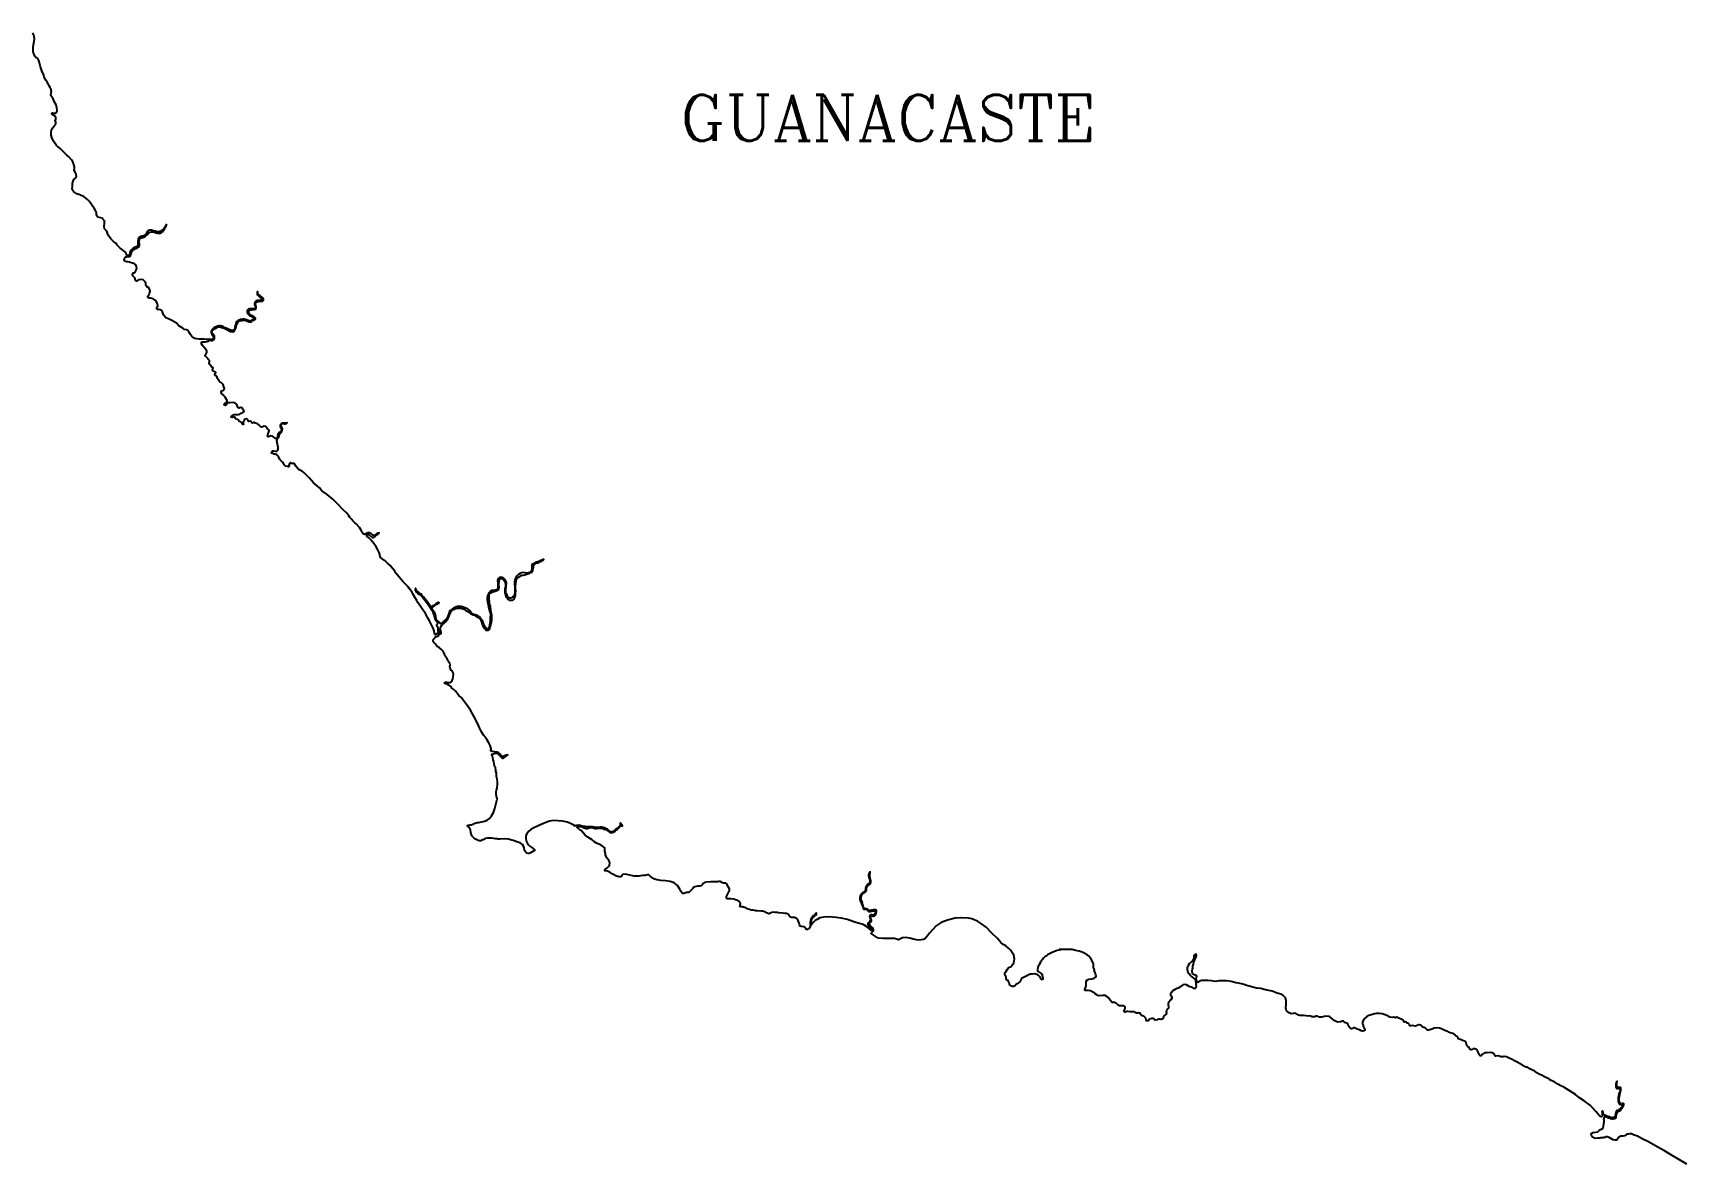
# Model space of a CAD drawing. Extents: x 283583 to 658922, y 889284 to 1241133.
# Drawn here: x 302622 to 356465, y 1084867 to 1121814 of the extents above; entities that cross this region are included whole.
import ezdxf
from ezdxf.enums import TextEntityAlignment as Align

# ---------------------------------------------------------------- set-up
doc = ezdxf.new("R2010")
doc.units = 0
doc.header["$MEASUREMENT"] = 0
doc.layers.add('GUANACASTE', color=7, linetype='Continuous')
doc.layers.add('NPROVINCIA', color=40, linetype='Continuous')
doc.styles.add('COMPLEX', font='COMPLEX', dxfattribs={"height": 0.2})

msp = doc.modelspace()

# ---------------------------------------------------------------- linework, layer by layer
at = {"layer": 'GUANACASTE', "color": 241, "ltscale": 0.8}
msp.add_lwpolyline([(356626, 1084867), (356089, 1085179), (355894, 1085297), (355652, 1085426), (355374, 1085590), (355162, 1085691), (355016, 1085774), (354903, 1085815), (354817, 1085850), (354762, 1085857), (354722, 1085840), (354669, 1085840), (354656, 1085829), (354627, 1085798), (354591, 1085785), (354529, 1085773), (354444, 1085780), (354401, 1085745), (354345, 1085674), (354313, 1085652), (354279, 1085643), (354218, 1085653), (354091, 1085737), (354057, 1085746), (354019, 1085752), (353983, 1085758), (353958, 1085737), (353909, 1085735), (353881, 1085728), (353820, 1085720), (353786, 1085716), (353708, 1085707), (353640, 1085701), (353610, 1085716), (353581, 1085727), (353547, 1085746), (353509, 1085786), (353500, 1085832), (353511, 1085866), (353568, 1085894), (353716, 1085915), (353760, 1085965), (353800, 1085998), (353836, 1086011), (353887, 1086043), (353902, 1086102), (353913, 1086181), (353927, 1086259), (353925, 1086278), (353925, 1086295), (353917, 1086316), (353919, 1086356), (353925, 1086392), (353944, 1086415), (353968, 1086422), (353995, 1086413), (354027, 1086398), (354035, 1086383), (354067, 1086373), (354099, 1086371), (354122, 1086360), (354158, 1086350), (354190, 1086345), (354222, 1086343), (354266, 1086356), (354289, 1086364), (354311, 1086394), (354317, 1086436), (354330, 1086476), (354339, 1086507), (354352, 1086549), (354375, 1086581), (354407, 1086596), (354443, 1086611), (354464, 1086628), (354490, 1086666), (354521, 1086708), (354547, 1086750), (354568, 1086803), (354566, 1086833), (354551, 1086846), (354528, 1086846), (354498, 1086835), (354458, 1086837), (354431, 1086871), (354416, 1086930), (354414, 1086994), (354422, 1087060), (354433, 1087134), (354450, 1087193), (354469, 1087265), (354473, 1087322), (354467, 1087354), (354450, 1087364), (354420, 1087366), (354387, 1087364), (354357, 1087371), (354344, 1087386), (354338, 1087422), (354335, 1087490), (354343, 1087572), (354317, 1087540), (354302, 1087475), (354309, 1087444), (354304, 1087381), (354312, 1087356), (354331, 1087345), (354350, 1087337), (354380, 1087333), (354422, 1087333), (354444, 1087324), (354444, 1087311), (354441, 1087263), (354422, 1087220), (354405, 1087161), (354391, 1087098), (354378, 1087036), (354378, 1086969), (354384, 1086926), (354392, 1086882), (354407, 1086844), (354426, 1086820), (354447, 1086808), (354498, 1086808), (354534, 1086805), (354525, 1086777), (354516, 1086749), (354501, 1086728), (354472, 1086699), (354427, 1086658), (354398, 1086629), (354376, 1086616), (354347, 1086616), (354326, 1086608), (354315, 1086586), (354300, 1086553), (354294, 1086491), (354281, 1086443), (354281, 1086400), (354272, 1086392), (354249, 1086388), (354209, 1086388), (354177, 1086377), (354152, 1086377), (354133, 1086386), (354126, 1086400), (354116, 1086402), (354103, 1086407), (354044, 1086415), (353991, 1086445), (353947, 1086462), (353904, 1086496), (353887, 1086542), (353889, 1086576), (353875, 1086595), (353858, 1086589), (353851, 1086574), (353856, 1086555), (353860, 1086502), (353858, 1086453), (353854, 1086429), (353837, 1086414), (353822, 1086410), (353789, 1086421), (353766, 1086445), (353653, 1086579), (353477, 1086784), (353273, 1086936), (353122, 1087035), (352983, 1087138), (352780, 1087273), (352604, 1087374), (352507, 1087425), (352409, 1087480), (352316, 1087538), (352194, 1087601), (352143, 1087626), (352117, 1087648), (351976, 1087720), (351897, 1087760), (351800, 1087801), (351727, 1087848), (351656, 1087896), (351584, 1087934), (351499, 1087976), (351419, 1088027), (351366, 1088036), (351284, 1088080), (351258, 1088100), (351080, 1088191), (350994, 1088239), (350920, 1088286), (350822, 1088328), (350738, 1088367), (350661, 1088375), (350628, 1088369), (350565, 1088366), (350457, 1088400), (350384, 1088396), (350357, 1088413), (350310, 1088481), (350236, 1088514), (350101, 1088501), (350021, 1088501), (349952, 1088454), (349906, 1088407), (349880, 1088407), (349862, 1088421), (349844, 1088441), (349806, 1088521), (349792, 1088560), (349752, 1088609), (349696, 1088632), (349650, 1088634), (349614, 1088609), (349586, 1088596), (349565, 1088596), (349544, 1088613), (349529, 1088647), (349512, 1088677), (349472, 1088700), (349434, 1088740), (349417, 1088829), (349385, 1088869), (349335, 1088891), (349271, 1088912), (349235, 1088937), (349193, 1088944), (349161, 1088954), (349157, 1088975), (349146, 1089009), (349129, 1089033), (349093, 1089045), (349068, 1089064), (349057, 1089090), (349027, 1089106), (348983, 1089134), (348890, 1089156), (348846, 1089175), (348822, 1089200), (348776, 1089209), (348698, 1089245), (348617, 1089285), (348545, 1089302), (348450, 1089315), (348372, 1089304), (348325, 1089285), (348264, 1089262), (348204, 1089239), (348162, 1089245), (348122, 1089275), (348092, 1089306), (348012, 1089336), (347969, 1089362), (347936, 1089400), (347897, 1089415), (347874, 1089410), (347817, 1089391), (347758, 1089369), (347658, 1089392), (347607, 1089385), (347574, 1089383), (347567, 1089389), (347563, 1089421), (347550, 1089451), (347527, 1089466), (347496, 1089464), (347476, 1089493), (347459, 1089508), (347409, 1089497), (347383, 1089517), (347377, 1089544), (347358, 1089567), (347292, 1089599), (347222, 1089629), (347188, 1089652), (347155, 1089665), (347112, 1089642), (347093, 1089652), (347055, 1089667), (346999, 1089652), (346928, 1089663), (346824, 1089722), (346744, 1089753), (346678, 1089778), (346585, 1089786), (346494, 1089788), (346433, 1089778), (346238, 1089723), (346159, 1089673), (346081, 1089598), (346038, 1089498), (346037, 1089442), (346052, 1089398), (346054, 1089372), (346081, 1089331), (346104, 1089287), (346104, 1089259), (346098, 1089230), (346085, 1089216), (346030, 1089207), (345986, 1089217), (345930, 1089250), (345864, 1089276), (345770, 1089321), (345738, 1089313), (345706, 1089291), (345670, 1089287), (345639, 1089296), (345622, 1089311), (345592, 1089347), (345554, 1089438), (345531, 1089467), (345481, 1089485), (345410, 1089529), (345376, 1089537), (345313, 1089512), (345212, 1089506), (345111, 1089553), (345024, 1089634), (344970, 1089674), (344932, 1089691), (344865, 1089702), (344786, 1089686), (344701, 1089662), (344675, 1089668), (344628, 1089667), (344590, 1089678), (344561, 1089700), (344519, 1089697), (344474, 1089681), (344426, 1089673), (344386, 1089681), (344357, 1089697), (344310, 1089705), (344259, 1089700), (344196, 1089705), (344104, 1089722), (343988, 1089718), (343943, 1089731), (343895, 1089755), (343822, 1089793), (343782, 1089786), (343701, 1089776), (343634, 1089803), (343553, 1089870), (343526, 1089964), (343535, 1090093), (343539, 1090199), (343518, 1090299), (343446, 1090369), (343370, 1090415), (343292, 1090439), (343239, 1090451), (343192, 1090475), (343078, 1090519), (342976, 1090536), (342911, 1090543), (342875, 1090560), (342820, 1090572), (342714, 1090596), (342573, 1090610), (342208, 1090708), (342170, 1090734), (342123, 1090742), (341988, 1090774), (341895, 1090783), (341865, 1090800), (341789, 1090819), (341740, 1090834), (341677, 1090846), (341592, 1090852), (341531, 1090847), (341355, 1090847), (341293, 1090838), (341240, 1090834), (341173, 1090836), (341105, 1090849), (340986, 1090860), (340927, 1090858), (340878, 1090858), (340834, 1090866), (340790, 1090866), (340739, 1090851), (340705, 1090835), (340679, 1090805), (340656, 1090794), (340640, 1090812), (340630, 1090834), (340611, 1090874), (340606, 1090916), (340611, 1090963), (340619, 1090997), (340611, 1091026), (340594, 1091030), (340568, 1091035), (340535, 1091043), (340492, 1091069), (340478, 1091103), (340475, 1091143), (340473, 1091189), (340482, 1091238), (340491, 1091269), (340498, 1091328), (340513, 1091398), (340530, 1091463), (340551, 1091518), (340574, 1091563), (340593, 1091618), (340610, 1091665), (340610, 1091693), (340606, 1091708), (340603, 1091714), (340600, 1091720), (340597, 1091724), (340593, 1091726), (340590, 1091725), (340585, 1091719), (340583, 1091710), (340579, 1091700), (340579, 1091700), (340579, 1091686), (340574, 1091675), (340559, 1091677), (340547, 1091692), (340534, 1091692), (340528, 1091684), (340523, 1091658), (340527, 1091640), (340527, 1091600), (340518, 1091577), (340510, 1091545), (340478, 1091503), (340452, 1091477), (340421, 1091448), (340378, 1091403), (340340, 1091352), (340329, 1091327), (340308, 1091287), (340310, 1091232), (340321, 1091177), (340334, 1091130), (340350, 1091094), (340391, 1091062), (340422, 1091024), (340458, 1090984), (340518, 1090939), (340554, 1090908), (340577, 1090880), (340585, 1090848), (340594, 1090800), (340590, 1090767), (340591, 1090752), (340590, 1090744), (340590, 1090734), (340589, 1090728), (340600, 1090671), (340589, 1090622), (340572, 1090605), (340519, 1090603), (340479, 1090635), (340435, 1090647), (340377, 1090664), (340287, 1090726), (340237, 1090731), (340170, 1090718), (340096, 1090671), (340009, 1090614), (339958, 1090597), (339927, 1090584), (339868, 1090551), (339823, 1090510), (339791, 1090468), (339761, 1090426), (339759, 1090381), (339776, 1090362), (339804, 1090345), (339810, 1090313), (339804, 1090286), (339770, 1090235), (339693, 1090146), (339687, 1090100), (339693, 1089960), (339678, 1089939), (339655, 1089903), (339632, 1089873), (339623, 1089831), (339630, 1089793), (339620, 1089761), (339564, 1089714), (339536, 1089681), (339522, 1089649), (339519, 1089619), (339507, 1089602), (339486, 1089594), (339453, 1089588), (339407, 1089600), (339363, 1089598), (339332, 1089574), (339267, 1089569), (339238, 1089581), (339217, 1089609), (339187, 1089617), (339155, 1089622), (339119, 1089615), (339083, 1089598), (339058, 1089569), (339026, 1089550), (338997, 1089541), (338977, 1089550), (338964, 1089568), (338958, 1089628), (338924, 1089668), (338893, 1089692), (338850, 1089709), (338817, 1089724), (338785, 1089768), (338772, 1089796), (338730, 1089802), (338694, 1089793), (338658, 1089798), (338610, 1089822), (338565, 1089851), (338523, 1089843), (338446, 1089836), (338368, 1089853), (338338, 1089845), (338309, 1089836), (338281, 1089832), (338254, 1089851), (338254, 1089881), (338285, 1089953), (338282, 1089983), (338262, 1090010), (338220, 1090031), (338171, 1090033), (338101, 1090030), (338054, 1090057), (337993, 1090120), (337934, 1090139), (337875, 1090146), (337841, 1090169), (337807, 1090211), (337727, 1090305), (337687, 1090336), (337625, 1090372), (337551, 1090368), (337437, 1090364), (337388, 1090372), (337354, 1090392), (337299, 1090425), (337289, 1090447), (337232, 1090485), (337151, 1090520), (337078, 1090540), (337017, 1090540), (336982, 1090538), (336967, 1090555), (336963, 1090580), (336984, 1090627), (337011, 1090687), (337011, 1090834), (337044, 1090881), (337098, 1090908), (337192, 1090914), (337272, 1090941), (337319, 1090975), (337334, 1091008), (337329, 1091042), (337317, 1091088), (337299, 1091115), (337296, 1091143), (337272, 1091169), (337285, 1091219), (337274, 1091243), (337251, 1091260), (337251, 1091344), (337247, 1091412), (337226, 1091450), (337207, 1091501), (337165, 1091584), (337088, 1091666), (337040, 1091702), (336965, 1091745), (336875, 1091789), (336782, 1091821), (336667, 1091844), (336549, 1091870), (336413, 1091879), (336346, 1091876), (336229, 1091872), (336058, 1091841), (335977, 1091809), (335901, 1091772), (335808, 1091737), (335748, 1091697), (335721, 1091676), (335691, 1091659), (335674, 1091643), (335628, 1091598), (335583, 1091550), (335555, 1091507), (335518, 1091462), (335486, 1091405), (335462, 1091353), (335445, 1091318), (335431, 1091284), (335424, 1091227), (335426, 1091187), (335438, 1091161), (335473, 1091130), (335512, 1091116), (335546, 1091095), (335562, 1091082), (335572, 1091067), (335576, 1091019), (335578, 1090993), (335586, 1090977), (335590, 1090957), (335596, 1090934), (335598, 1090922), (335600, 1090912), (335598, 1090903), (335590, 1090898), (335576, 1090895), (335556, 1090897), (335544, 1090907), (335535, 1090926), (335497, 1090992), (335446, 1091039), (335401, 1091058), (335338, 1091075), (335262, 1091073), (335186, 1091068), (335136, 1091051), (335079, 1091023), (335048, 1090999), (334983, 1090973), (334941, 1090954), (334901, 1090928), (334877, 1090883), (334864, 1090840), (334841, 1090815), (334760, 1090749), (334717, 1090736), (334694, 1090712), (334683, 1090688), (334641, 1090669), (334591, 1090668), (334525, 1090698), (334504, 1090720), (334510, 1090760), (334478, 1090828), (334455, 1090864), (334425, 1090878), (334413, 1090897), (334394, 1090929), (334395, 1090956), (334392, 1091003), (334375, 1091012), (334366, 1091044), (334351, 1091069), (334358, 1091109), (334394, 1091143), (334409, 1091183), (334411, 1091207), (334445, 1091219), (334457, 1091236), (334457, 1091259), (334475, 1091285), (334512, 1091298), (334560, 1091325), (334592, 1091349), (334618, 1091394), (334648, 1091437), (334667, 1091575), (334646, 1091685), (334604, 1091755), (334540, 1091852), (334475, 1091922), (334382, 1091992), (334303, 1092041), (334221, 1092104), (334117, 1092231), (333933, 1092412), (333745, 1092600), (333597, 1092713), (333458, 1092798), (333356, 1092842), (333279, 1092872), (333163, 1092899), (332935, 1092909), (332913, 1092906), (332913, 1092909), (332737, 1092895), (332485, 1092836), (332280, 1092752), (332117, 1092645), (331895, 1092409), (331825, 1092326), (331765, 1092250), (331740, 1092221), (331696, 1092203), (331619, 1092189), (331541, 1092183), (331465, 1092187), (331362, 1092211), (331253, 1092240), (331172, 1092261), (331100, 1092270), (331016, 1092251), (330929, 1092215), (330887, 1092196), (330865, 1092198), (330851, 1092200), (330814, 1092209), (330753, 1092230), (330603, 1092232), (330366, 1092239), (330238, 1092241), (330193, 1092256), (330120, 1092307), (329995, 1092396), (329991, 1092412), (329997, 1092415), (330019, 1092438), (330046, 1092465), (330067, 1092485), (330067, 1092514), (330065, 1092533), (330055, 1092554), (330031, 1092584), (330004, 1092614), (329972, 1092633), (329943, 1092665), (329929, 1092683), (329929, 1092706), (329935, 1092727), (329948, 1092752), (329980, 1092784), (330003, 1092812), (329999, 1092839), (329984, 1092884), (329971, 1092939), (329974, 1092970), (329995, 1092979), (330027, 1092973), (330048, 1092966), (330069, 1092968), (330094, 1092979), (330118, 1093000), (330139, 1093034), (330151, 1093059), (330166, 1093106), (330162, 1093138), (330139, 1093167), (330107, 1093176), (330058, 1093176), (330003, 1093161), (329961, 1093153), (329912, 1093153), (329902, 1093161), (329881, 1093184), (329857, 1093197), (329823, 1093208), (329785, 1093216), (329749, 1093229), (329737, 1093259), (329728, 1093297), (329722, 1093335), (329707, 1093377), (329692, 1093428), (329672, 1093469), (329657, 1093533), (329658, 1093582), (329670, 1093628), (329681, 1093660), (329713, 1093694), (329757, 1093723), (329800, 1093757), (329825, 1093785), (329836, 1093821), (329840, 1093855), (329840, 1093901), (329850, 1093926), (329872, 1093950), (329895, 1093965), (329925, 1093990), (329959, 1094013), (329971, 1094047), (329980, 1094062), (329976, 1094106), (329965, 1094157), (329952, 1094206), (329946, 1094255), (329944, 1094305), (329946, 1094352), (329957, 1094375), (329955, 1094409), (329933, 1094382), (329914, 1094350), (329908, 1094293), (329914, 1094240), (329927, 1094208), (329940, 1094159), (329948, 1094113), (329950, 1094070), (329935, 1094047), (329916, 1094028), (329884, 1094005), (329851, 1093971), (329823, 1093939), (329814, 1093912), (329810, 1093888), (329810, 1093821), (329803, 1093801), (329779, 1093771), (329752, 1093743), (329718, 1093733), (329680, 1093701), (329652, 1093667), (329635, 1093616), (329620, 1093564), (329618, 1093506), (329627, 1093462), (329656, 1093417), (329680, 1093371), (329687, 1093340), (329706, 1093294), (329717, 1093253), (329731, 1093209), (329742, 1093196), (329769, 1093192), (329795, 1093190), (329822, 1093188), (329852, 1093177), (329879, 1093154), (329892, 1093126), (329901, 1093118), (329941, 1093118), (329977, 1093122), (330011, 1093128), (330040, 1093137), (330072, 1093139), (330098, 1093141), (330123, 1093141), (330136, 1093130), (330140, 1093111), (330138, 1093090), (330129, 1093071), (330110, 1093037), (330085, 1093005), (330061, 1092995), (330040, 1092995), (330009, 1093007), (329983, 1093008), (329960, 1093001), (329949, 1092982), (329939, 1092959), (329941, 1092923), (329947, 1092900), (329964, 1092874), (329966, 1092853), (329964, 1092828), (329951, 1092802), (329934, 1092781), (329900, 1092756), (329883, 1092730), (329881, 1092705), (329885, 1092682), (329898, 1092660), (329915, 1092641), (329934, 1092626), (329962, 1092597), (329993, 1092563), (330008, 1092531), (330008, 1092510), (330004, 1092493), (329993, 1092491), (329983, 1092502), (329973, 1092503), (329936, 1092550), (329868, 1092610), (329788, 1092654), (329701, 1092701), (329604, 1092720), (329494, 1092752), (329420, 1092781), (329221, 1092851), (329008, 1092897), (328852, 1092922), (328723, 1092926), (328601, 1092937), (328440, 1092935), (328315, 1092905), (328228, 1092859), (328166, 1092821), (328111, 1092768), (328056, 1092708), (328035, 1092666), (328029, 1092749), (328033, 1092791), (328044, 1092844), (328065, 1092888), (328090, 1092916), (328124, 1092954), (328154, 1092981), (328188, 1093003), (328200, 1093020), (328207, 1093066), (328196, 1093072), (328190, 1093043), (328152, 1093013), (328090, 1092969), (328048, 1092914), (328022, 1092861), (328008, 1092812), (327997, 1092761), (327997, 1092704), (327999, 1092639), (327993, 1092605), (327980, 1092571), (327957, 1092552), (327931, 1092548), (327912, 1092529), (327882, 1092526), (327861, 1092539), (327853, 1092567), (327834, 1092596), (327808, 1092611), (327781, 1092620), (327730, 1092622), (327699, 1092626), (327667, 1092641), (327645, 1092688), (327639, 1092732), (327622, 1092785), (327601, 1092827), (327557, 1092885), (327491, 1092918), (327425, 1092921), (327385, 1092923), (327358, 1092933), (327343, 1092942), (327326, 1092963), (327307, 1092993), (327276, 1093024), (327222, 1093048), (327182, 1093054), (327108, 1093065), (326975, 1093078), (326934, 1093084), (326879, 1093087), (326822, 1093090), (326748, 1093088), (326697, 1093067), (326659, 1093044), (326623, 1093046), (326602, 1093059), (326576, 1093076), (326528, 1093105), (326490, 1093118), (326441, 1093127), (326401, 1093125), (326280, 1093137), (326215, 1093133), (326177, 1093146), (326134, 1093157), (326077, 1093165), (326018, 1093182), (325944, 1093205), (325920, 1093218), (325899, 1093237), (325867, 1093242), (325838, 1093250), (325798, 1093265), (325755, 1093267), (325728, 1093267), (325707, 1093276), (325711, 1093322), (325728, 1093373), (325707, 1093416), (325681, 1093445), (325609, 1093487), (325561, 1093502), (325527, 1093515), (325408, 1093530), (325328, 1093528), (325290, 1093528), (325269, 1093547), (325264, 1093568), (325264, 1093602), (325292, 1093651), (325322, 1093716), (325366, 1093799), (325361, 1093858), (325313, 1093949), (325275, 1094023), (325244, 1094044), (325199, 1094043), (325169, 1094040), (325140, 1094049), (325111, 1094065), (325059, 1094094), (325017, 1094098), (324975, 1094089), (324750, 1094080), (324613, 1094075), (324551, 1094065), (324507, 1094036), (324469, 1093982), (324440, 1093955), (324389, 1093940), (324327, 1093946), (324274, 1093937), (324229, 1093922), (324189, 1093899), (324166, 1093872), (324100, 1093804), (324070, 1093766), (324051, 1093747), (324028, 1093741), (323961, 1093734), (323907, 1093719), (323876, 1093703), (323842, 1093700), (323823, 1093713), (323778, 1093781), (323748, 1093845), (323667, 1093963), (323554, 1094052), (323431, 1094095), (323277, 1094118), (323122, 1094131), (322989, 1094148), (322898, 1094184), (322819, 1094233), (322771, 1094271), (322745, 1094298), (322726, 1094315), (322692, 1094313), (322646, 1094298), (322608, 1094296), (322529, 1094292), (322457, 1094284), (322402, 1094267), (322348, 1094266), (322252, 1094273), (322112, 1094303), (321958, 1094340), (321884, 1094325), (321854, 1094281), (321810, 1094251), (321759, 1094246), (321718, 1094257), (321655, 1094281), (321532, 1094352), (321473, 1094388), (321383, 1094429), (321293, 1094446), (321291, 1094467), (321302, 1094488), (321368, 1094539), (321414, 1094583), (321444, 1094634), (321452, 1094719), (321433, 1094765), (321410, 1094797), (321363, 1094869), (321340, 1094913), (321319, 1094971), (321313, 1095013), (321296, 1095083), (321298, 1095140), (321289, 1095199), (321170, 1095284), (321023, 1095350), (320940, 1095403), (320883, 1095453), (320743, 1095542), (320654, 1095608), (320532, 1095750), (320492, 1095770), (320392, 1095858), (320379, 1095867), (320390, 1095880), (320420, 1095892), (320456, 1095892), (320490, 1095890), (320538, 1095880), (320579, 1095865), (320615, 1095848), (320655, 1095835), (320684, 1095829), (320712, 1095826), (320750, 1095835), (320786, 1095845), (320824, 1095856), (320869, 1095856), (320909, 1095847), (320981, 1095830), (321029, 1095833), (321078, 1095839), (321148, 1095841), (321180, 1095835), (321218, 1095824), (321250, 1095809), (321286, 1095801), (321322, 1095794), (321355, 1095775), (321402, 1095741), (321430, 1095716), (321461, 1095697), (321495, 1095692), (321542, 1095697), (321586, 1095714), (321620, 1095733), (321652, 1095762), (321684, 1095794), (321705, 1095809), (321737, 1095836), (321768, 1095862), (321785, 1095889), (321798, 1095912), (321821, 1095915), (321866, 1095919), (321870, 1095929), (321866, 1095936), (321855, 1095940), (321836, 1095942), (321836, 1095948), (321834, 1095967), (321834, 1095984), (321830, 1095995), (321821, 1096003), (321809, 1096006), (321796, 1096006), (321788, 1095993), (321796, 1095982), (321805, 1095963), (321800, 1095944), (321785, 1095917), (321758, 1095893), (321739, 1095868), (321699, 1095830), (321646, 1095792), (321614, 1095760), (321584, 1095733), (321552, 1095718), (321508, 1095714), (321472, 1095720), (321438, 1095748), (321408, 1095786), (321379, 1095805), (321347, 1095813), (321317, 1095832), (321250, 1095864), (321193, 1095875), (321137, 1095871), (321082, 1095864), (321044, 1095862), (320998, 1095858), (320951, 1095867), (320896, 1095879), (320841, 1095884), (320780, 1095879), (320697, 1095882), (320653, 1095888), (320610, 1095894), (320566, 1095907), (320526, 1095918), (320488, 1095930), (320443, 1095937), (320403, 1095928), (320360, 1095924), (320320, 1095911), (320318, 1095909), (320314, 1095911), (320263, 1095950), (320191, 1095981), (320073, 1096030), (319910, 1096062), (319623, 1096088), (319490, 1096065), (319308, 1096003), (319096, 1095904), (318952, 1095836), (318876, 1095794), (318813, 1095741), (318734, 1095640), (318719, 1095578), (318715, 1095517), (318724, 1095425), (318772, 1095333), (318804, 1095297), (318850, 1095250), (318907, 1095205), (318959, 1095177), (318979, 1095161), (318996, 1095144), (319001, 1095119), (318994, 1095097), (318943, 1095074), (318890, 1095042), (318823, 1095015), (318787, 1095011), (318742, 1095026), (318710, 1095051), (318679, 1095100), (318673, 1095130), (318658, 1095199), (318639, 1095248), (318606, 1095308), (318533, 1095354), (318450, 1095379), (318304, 1095440), (318139, 1095483), (318031, 1095492), (317870, 1095481), (317815, 1095484), (317781, 1095490), (317722, 1095492), (317665, 1095504), (317604, 1095507), (317462, 1095509), (317383, 1095499), (317339, 1095468), (317282, 1095442), (317248, 1095423), (317203, 1095421), (317155, 1095431), (317076, 1095478), (317015, 1095522), (316964, 1095580), (316941, 1095620), (316918, 1095700), (316904, 1095781), (316846, 1095878), (316814, 1095906), (316812, 1095925), (316825, 1095940), (316897, 1095950), (316941, 1095952), (316985, 1095972), (317081, 1096018), (317127, 1096024), (317176, 1096022), (317228, 1096031), (317363, 1096062), (317451, 1096100), (317526, 1096151), (317598, 1096246), (317663, 1096355), (317667, 1096382), (317697, 1096481), (317723, 1096572), (317767, 1096738), (317774, 1096788), (317755, 1096881), (317744, 1096955), (317749, 1097040), (317759, 1097082), (317774, 1097158), (317791, 1097266), (317787, 1097351), (317779, 1097444), (317760, 1097525), (317753, 1097633), (317740, 1097702), (317734, 1097743), (317720, 1097804), (317701, 1097838), (317682, 1097927), (317673, 1098016), (317652, 1098071), (317639, 1098147), (317622, 1098185), (317614, 1098215), (317603, 1098243), (317608, 1098260), (317654, 1098262), (317680, 1098279), (317718, 1098291), (317762, 1098287), (317811, 1098257), (317858, 1098211), (317900, 1098166), (317923, 1098145), (317942, 1098130), (317965, 1098130), (317995, 1098139), (318035, 1098172), (318126, 1098236), (318071, 1098225), (318023, 1098200), (317993, 1098185), (317972, 1098179), (317949, 1098180), (317919, 1098198), (317898, 1098219), (317879, 1098253), (317843, 1098289), (317809, 1098308), (317773, 1098321), (317731, 1098325), (317686, 1098327), (317640, 1098338), (317614, 1098342), (317587, 1098357), (317572, 1098370), (317572, 1098389), (317582, 1098423), (317576, 1098476), (317553, 1098535), (317509, 1098624), (317443, 1098732), (317390, 1098808), (317335, 1098878), (317299, 1098927), (317267, 1098980), (317202, 1099113), (317157, 1099221), (317018, 1099501), (316910, 1099689), (316779, 1099880), (316599, 1100105), (316531, 1100175), (316414, 1100312), (316364, 1100367), (316297, 1100410), (316286, 1100429), (316263, 1100463), (316235, 1100492), (316201, 1100514), (316167, 1100525), (316144, 1100543), (316094, 1100558), (316070, 1100567), (316062, 1100577), (316068, 1100600), (316094, 1100611), (316134, 1100613), (316180, 1100594), (316257, 1100598), (316293, 1100634), (316329, 1100712), (316346, 1100778), (316354, 1100871), (316341, 1100909), (316304, 1100979), (316268, 1101013), (316245, 1101064), (316238, 1101118), (316243, 1101171), (316233, 1101214), (316204, 1101259), (316177, 1101290), (316159, 1101330), (316143, 1101378), (316122, 1101404), (316095, 1101441), (316067, 1101475), (316054, 1101521), (316033, 1101574), (316010, 1101621), (315972, 1101666), (315898, 1101727), (315824, 1101778), (315764, 1101854), (315705, 1101907), (315686, 1101934), (315688, 1101985), (315705, 1102013), (315717, 1102033), (315729, 1102040), (315753, 1102066), (315770, 1102092), (315786, 1102103), (315817, 1102105), (315837, 1102101), (315848, 1102105), (315864, 1102126), (315876, 1102154), (315894, 1102174), (315922, 1102187), (315945, 1102200), (315953, 1102220), (315951, 1102242), (315943, 1102277), (315930, 1102314), (315921, 1102354), (315925, 1102392), (315940, 1102416), (315971, 1102469), (316002, 1102508), (316050, 1102538), (316095, 1102581), (316144, 1102641), (316180, 1102693), (316211, 1102776), (316235, 1102839), (316251, 1102873), (316279, 1102914), (316312, 1102950), (316349, 1102980), (316391, 1102998), (316440, 1103016), (316484, 1103023), (316549, 1103021), (316603, 1103023), (316637, 1103011), (316668, 1103001), (316696, 1102991), (316726, 1102976), (316758, 1102953), (316795, 1102930), (316837, 1102905), (316875, 1102874), (316913, 1102848), (316948, 1102832), (316990, 1102809), (317038, 1102794), (317075, 1102776), (317128, 1102745), (317172, 1102715), (317201, 1102690), (317229, 1102656), (317250, 1102628), (317260, 1102600), (317273, 1102567), (317281, 1102536), (317292, 1102497), (317301, 1102459), (317317, 1102419), (317331, 1102398), (317353, 1102375), (317376, 1102356), (317392, 1102335), (317413, 1102311), (317439, 1102302), (317459, 1102303), (317491, 1102309), (317517, 1102328), (317534, 1102358), (317542, 1102378), (317559, 1102438), (317570, 1102487), (317583, 1102523), (317588, 1102557), (317600, 1102627), (317604, 1102677), (317604, 1102737), (317601, 1102794), (317592, 1102848), (317582, 1102889), (317576, 1102932), (317569, 1102987), (317565, 1103024), (317557, 1103076), (317540, 1103148), (317530, 1103206), (317524, 1103248), (317518, 1103299), (317515, 1103328), (317514, 1103374), (317517, 1103422), (317519, 1103460), (317529, 1103491), (317546, 1103511), (317564, 1103522), (317596, 1103538), (317634, 1103553), (317672, 1103567), (317710, 1103577), (317744, 1103589), (317770, 1103603), (317794, 1103614), (317818, 1103629), (317834, 1103646), (317838, 1103665), (317839, 1103691), (317840, 1103722), (317838, 1103752), (317837, 1103786), (317838, 1103837), (317840, 1103888), (317849, 1103930), (317856, 1103965), (317875, 1103986), (317904, 1103998), (317936, 1103998), (317958, 1103985), (317983, 1103957), (318010, 1103928), (318026, 1103892), (318040, 1103853), (318047, 1103809), (318048, 1103774), (318045, 1103725), (318040, 1103697), (318029, 1103677), (318029, 1103637), (318026, 1103590), (318029, 1103538), (318040, 1103496), (318053, 1103456), (318059, 1103410), (318066, 1103392), (318089, 1103367), (318117, 1103341), (318140, 1103311), (318172, 1103288), (318218, 1103284), (318265, 1103289), (318296, 1103300), (318323, 1103322), (318339, 1103351), (318355, 1103374), (318366, 1103403), (318373, 1103430), (318378, 1103460), (318382, 1103502), (318383, 1103591), (318381, 1103662), (318380, 1103743), (318387, 1103820), (318398, 1103909), (318402, 1103937), (318405, 1103969), (318414, 1103982), (318428, 1103995), (318443, 1104008), (318456, 1104024), (318477, 1104033), (318500, 1104048), (318522, 1104062), (318541, 1104079), (318561, 1104091), (318593, 1104099), (318635, 1104107), (318679, 1104117), (318708, 1104125), (318749, 1104135), (318784, 1104145), (318816, 1104159), (318849, 1104173), (318879, 1104189), (318905, 1104206), (318923, 1104227), (318938, 1104254), (318948, 1104285), (318954, 1104325), (318963, 1104362), (318965, 1104392), (318972, 1104421), (318987, 1104445), (319004, 1104462), (319024, 1104475), (319051, 1104490), (319079, 1104502), (319105, 1104511), (319145, 1104531), (319170, 1104544), (319195, 1104550), (319223, 1104563), (319252, 1104581), (319283, 1104597), (319302, 1104615), (319279, 1104614), (319255, 1104604), (319201, 1104579), (319140, 1104554), (319068, 1104524), (319014, 1104505), (318965, 1104477), (318934, 1104463), (318915, 1104429), (318911, 1104399), (318914, 1104336), (318910, 1104290), (318902, 1104254), (318884, 1104227), (318862, 1104207), (318835, 1104192), (318795, 1104175), (318746, 1104171), (318693, 1104177), (318625, 1104185), (318576, 1104178), (318527, 1104155), (318479, 1104120), (318430, 1104081), (318385, 1104028), (318363, 1103987), (318353, 1103950), (318346, 1103885), (318348, 1103800), (318354, 1103718), (318358, 1103622), (318356, 1103567), (318353, 1103518), (318347, 1103480), (318332, 1103454), (318320, 1103429), (318304, 1103402), (318281, 1103376), (318254, 1103361), (318227, 1103355), (318194, 1103356), (318169, 1103363), (318156, 1103374), (318132, 1103398), (318114, 1103419), (318100, 1103445), (318085, 1103479), (318067, 1103504), (318059, 1103540), (318058, 1103586), (318061, 1103629), (318064, 1103661), (318068, 1103695), (318074, 1103735), (318076, 1103779), (318082, 1103816), (318080, 1103857), (318070, 1103885), (318053, 1103920), (318026, 1103950), (318002, 1103986), (317971, 1104016), (317933, 1104032), (317898, 1104037), (317855, 1104023), (317820, 1103995), (317799, 1103965), (317794, 1103928), (317796, 1103876), (317802, 1103829), (317802, 1103780), (317803, 1103731), (317800, 1103684), (317780, 1103649), (317755, 1103626), (317711, 1103609), (317664, 1103604), (317607, 1103598), (317555, 1103569), (317509, 1103524), (317479, 1103475), (317461, 1103415), (317451, 1103364), (317454, 1103307), (317467, 1103220), (317481, 1103147), (317498, 1103056), (317520, 1102983), (317541, 1102907), (317557, 1102848), (317560, 1102784), (317555, 1102726), (317550, 1102649), (317548, 1102582), (317538, 1102525), (317533, 1102473), (317527, 1102439), (317521, 1102423), (317508, 1102386), (317494, 1102358), (317469, 1102346), (317443, 1102352), (317420, 1102367), (317408, 1102391), (317394, 1102410), (317374, 1102441), (317354, 1102484), (317337, 1102525), (317320, 1102558), (317307, 1102591), (317286, 1102621), (317259, 1102665), (317243, 1102685), (317237, 1102701), (317211, 1102726), (317175, 1102755), (317138, 1102770), (317115, 1102791), (317070, 1102808), (317020, 1102822), (316972, 1102843), (316944, 1102864), (316919, 1102894), (316898, 1102927), (316881, 1102947), (316841, 1102986), (316794, 1103012), (316752, 1103029), (316700, 1103047), (316641, 1103068), (316599, 1103074), (316530, 1103080), (316473, 1103080), (316434, 1103072), (316395, 1103051), (316350, 1103027), (316316, 1103001), (316275, 1102970), (316244, 1102944), (316221, 1102918), (316208, 1102887), (316198, 1102856), (316186, 1102821), (316179, 1102801), (316168, 1102763), (316157, 1102729), (316147, 1102723), (316136, 1102704), (316119, 1102673), (316105, 1102650), (316083, 1102630), (316059, 1102604), (316040, 1102590), (316012, 1102573), (315994, 1102554), (315979, 1102537), (315955, 1102522), (315933, 1102518), (315913, 1102523), (315902, 1102538), (315902, 1102550), (315889, 1102563), (315870, 1102579), (315848, 1102604), (315820, 1102622), (315801, 1102640), (315789, 1102660), (315782, 1102688), (315780, 1102719), (315775, 1102752), (315771, 1102780), (315764, 1102797), (315760, 1102819), (315748, 1102850), (315738, 1102881), (315725, 1102902), (315711, 1102926), (315694, 1102952), (315681, 1102972), (315658, 1102997), (315652, 1103015), (315655, 1103034), (315667, 1103049), (315690, 1103072), (315721, 1103094), (315747, 1103115), (315774, 1103132), (315806, 1103151), (315843, 1103170), (315873, 1103190), (315880, 1103202), (315877, 1103207), (315867, 1103210), (315845, 1103203), (315816, 1103197), (315793, 1103180), (315772, 1103162), (315742, 1103139), (315710, 1103112), (315683, 1103098), (315653, 1103081), (315637, 1103074), (315614, 1103079), (315601, 1103094), (315589, 1103109), (315568, 1103135), (315544, 1103169), (315518, 1103210), (315496, 1103243), (315487, 1103258), (315479, 1103270), (315450, 1103301), (315424, 1103330), (315415, 1103330), (315405, 1103342), (315407, 1103352), (315397, 1103363), (315370, 1103393), (315344, 1103419), (315322, 1103445), (315292, 1103478), (315267, 1103491), (315240, 1103513), (315219, 1103532), (315195, 1103547), (315174, 1103565), (315157, 1103587), (315144, 1103610), (315134, 1103628), (315123, 1103658), (315116, 1103674), (315111, 1103670), (315107, 1103661), (315102, 1103648), (315098, 1103626), (315100, 1103604), (315112, 1103587), (315119, 1103576), (315145, 1103552), (315168, 1103531), (315191, 1103507), (315227, 1103485), (315256, 1103468), (315279, 1103445), (315338, 1103383), (315381, 1103331), (315415, 1103288), (315466, 1103225), (315520, 1103142), (315591, 1103044), (315627, 1102991), (315654, 1102947), (315678, 1102903), (315693, 1102865), (315704, 1102822), (315719, 1102769), (315733, 1102716), (315744, 1102679), (315759, 1102647), (315773, 1102623), (315792, 1102599), (315811, 1102576), (315828, 1102559), (315837, 1102540), (315835, 1102525), (315824, 1102510), (315810, 1102489), (315796, 1102472), (315796, 1102455), (315802, 1102446), (315815, 1102437), (315829, 1102413), (315836, 1102398), (315840, 1102383), (315841, 1102361), (315842, 1102343), (315846, 1102318), (315846, 1102291), (315854, 1102262), (315860, 1102233), (315862, 1102214), (315859, 1102207), (315843, 1102202), (315828, 1102194), (315813, 1102188), (315793, 1102179), (315778, 1102168), (315758, 1102158), (315743, 1102160), (315739, 1102164), (315718, 1102275), (315695, 1102353), (315673, 1102391), (315633, 1102484), (315574, 1102611), (315504, 1102721), (315451, 1102826), (315185, 1103215), (315151, 1103270), (315096, 1103363), (315022, 1103493), (314999, 1103535), (314950, 1103611), (314906, 1103666), (314868, 1103721), (314774, 1103821), (314699, 1103891), (314641, 1103961), (314586, 1104026), (314474, 1104173), (314434, 1104238), (314369, 1104315), (314286, 1104414), (314197, 1104492), (314117, 1104569), (314015, 1104645), (313983, 1104666), (313955, 1104701), (313943, 1104781), (313922, 1104838), (313883, 1104935), (313831, 1105026), (313751, 1105141), (313645, 1105266), (313584, 1105321), (313527, 1105378), (313518, 1105399), (313523, 1105410), (313533, 1105427), (313559, 1105433), (313578, 1105431), (313603, 1105416), (313620, 1105401), (313641, 1105382), (313675, 1105357), (313705, 1105336), (313728, 1105334), (313755, 1105342), (313777, 1105361), (313802, 1105382), (313821, 1105403), (313840, 1105418), (313861, 1105427), (313887, 1105441), (313910, 1105460), (313927, 1105484), (313912, 1105480), (313897, 1105473), (313872, 1105465), (313842, 1105452), (313825, 1105437), (313796, 1105416), (313772, 1105403), (313747, 1105399), (313724, 1105408), (313705, 1105420), (313681, 1105439), (313654, 1105461), (313635, 1105476), (313611, 1105484), (313590, 1105486), (313563, 1105482), (313533, 1105471), (313506, 1105459), (313480, 1105444), (313457, 1105435), (313434, 1105438), (313417, 1105444), (313400, 1105461), (313387, 1105482), (313368, 1105510), (313334, 1105571), (313281, 1105658), (313173, 1105777), (313131, 1105817), (313070, 1105882), (313035, 1105917), (312964, 1105988), (312931, 1106043), (312869, 1106126), (312866, 1106130), (312744, 1106249), (312574, 1106419), (312574, 1106419), (312561, 1106433), (312408, 1106580), (312228, 1106733), (312058, 1106861), (311972, 1106952), (311781, 1107119), (311645, 1107278), (311476, 1107444), (311403, 1107506), (311388, 1107512), (311351, 1107539), (311298, 1107542), (311201, 1107661), (311176, 1107714), (311154, 1107745), (311112, 1107750), (311076, 1107748), (311040, 1107767), (311015, 1107770), (311001, 1107753), (310984, 1107720), (310981, 1107681), (310990, 1107650), (310970, 1107645), (310929, 1107650), (310870, 1107664), (310826, 1107712), (310787, 1107781), (310740, 1107823), (310687, 1107876), (310643, 1107984), (310596, 1108026), (310579, 1108044), (310548, 1108046), (310521, 1108050), (310501, 1108056), (310454, 1108089), (310438, 1108091), (310416, 1108085), (310408, 1108087), (310412, 1108108), (310427, 1108125), (310435, 1108152), (310448, 1108167), (310476, 1108165), (310537, 1108151), (310587, 1108156), (310618, 1108181), (310626, 1108217), (310624, 1108295), (310604, 1108370), (310582, 1108487), (310588, 1108504), (310597, 1108533), (310609, 1108563), (310635, 1108591), (310650, 1108622), (310656, 1108654), (310656, 1108686), (310677, 1108718), (310705, 1108745), (310732, 1108779), (310752, 1108806), (310762, 1108838), (310766, 1108872), (310758, 1108902), (310752, 1108925), (310735, 1108957), (310724, 1108984), (310726, 1109016), (310735, 1109039), (310754, 1109054), (310783, 1109056), (310822, 1109050), (310849, 1109050), (310877, 1109054), (310904, 1109060), (310921, 1109077), (310877, 1109065), (310828, 1109065), (310788, 1109067), (310760, 1109067), (310743, 1109061), (310722, 1109044), (310699, 1109022), (310688, 1108995), (310692, 1108961), (310703, 1108931), (310718, 1108912), (310726, 1108885), (310733, 1108868), (310737, 1108845), (310732, 1108828), (310720, 1108809), (310705, 1108794), (310688, 1108779), (310656, 1108762), (310639, 1108728), (310618, 1108699), (310605, 1108658), (310601, 1108620), (310590, 1108593), (310569, 1108572), (310544, 1108565), (310532, 1108565), (310488, 1108612), (310441, 1108648), (310393, 1108659), (310349, 1108634), (310304, 1108623), (310285, 1108631), (310277, 1108652), (310288, 1108673), (310296, 1108712), (310299, 1108756), (310318, 1108787), (310335, 1108820), (310318, 1108854), (310271, 1108898), (310221, 1108954), (310174, 1108973), (310144, 1108970), (310119, 1108945), (310085, 1108940), (310052, 1108962), (310010, 1109001), (309941, 1109054), (309883, 1109068), (309852, 1109087), (309824, 1109085), (309799, 1109071), (309763, 1109082), (309735, 1109118), (309708, 1109132), (309663, 1109126), (309649, 1109140), (309641, 1109176), (309613, 1109201), (309588, 1109207), (309544, 1109196), (309522, 1109168), (309516, 1109140), (309485, 1109099), (309485, 1109068), (309502, 1109035), (309494, 1109024), (309480, 1109026), (309449, 1109049), (309424, 1109088), (309394, 1109110), (309355, 1109127), (309341, 1109171), (309316, 1109188), (309258, 1109202), (309236, 1109221), (309224, 1109257), (309194, 1109266), (309174, 1109263), (309122, 1109257), (309097, 1109268), (309097, 1109291), (309122, 1109310), (309166, 1109343), (309176, 1109348), (309194, 1109352), (309269, 1109349), (309333, 1109349), (309375, 1109365), (309416, 1109390), (309475, 1109421), (309513, 1109449), (309511, 1109474), (309499, 1109500), (309475, 1109521), (309465, 1109553), (309447, 1109574), (309399, 1109576), (309374, 1109566), (309350, 1109559), (309327, 1109572), (309310, 1109591), (309280, 1109674), (309255, 1109703), (309213, 1109729), (309166, 1109739), (309050, 1109733), (308986, 1109730), (308955, 1109705), (308933, 1109663), (308897, 1109646), (308872, 1109657), (308869, 1109688), (308883, 1109719), (308911, 1109724), (308928, 1109746), (308950, 1109777), (308960, 1109794), (308957, 1109820), (308945, 1109830), (308935, 1109847), (308927, 1109866), (308892, 1109913), (308855, 1109962), (308830, 1109989), (308788, 1110022), (308768, 1110041), (308772, 1110067), (308770, 1110096), (308778, 1110124), (308822, 1110135), (308848, 1110151), (308860, 1110170), (308870, 1110204), (308859, 1110260), (308828, 1110327), (308779, 1110384), (308717, 1110430), (308671, 1110489), (308648, 1110526), (308640, 1110559), (308637, 1110584), (308626, 1110597), (308609, 1110609), (308594, 1110612), (308576, 1110620), (308560, 1110633), (308557, 1110659), (308571, 1110689), (308590, 1110707), (308590, 1110721), (308571, 1110738), (308551, 1110749), (308533, 1110756), (308505, 1110762), (308487, 1110788), (308481, 1110822), (308495, 1110841), (308507, 1110866), (308506, 1110879), (308498, 1110891), (308476, 1110894), (308448, 1110902), (308435, 1110940), (308417, 1110950), (308384, 1110991), (308375, 1111031), (308388, 1111083), (308382, 1111119), (308352, 1111150), (308337, 1111169), (308312, 1111203), (308307, 1111207), (308307, 1111207), (308277, 1111231), (308252, 1111257), (308245, 1111281), (308248, 1111293), (308261, 1111309), (308274, 1111328), (308290, 1111354), (308299, 1111389), (308297, 1111421), (308285, 1111450), (308275, 1111463), (308214, 1111536), (308162, 1111601), (308127, 1111655), (308119, 1111681), (308125, 1111710), (308142, 1111725), (308184, 1111729), (308244, 1111725), (308312, 1111735), (308349, 1111751), (308358, 1111768), (308373, 1111775), (308389, 1111776), (308431, 1111767), (308472, 1111773), (308522, 1111797), (308550, 1111836), (308553, 1111884), (308544, 1111917), (308529, 1111939), (308503, 1111973), (308479, 1112002), (308464, 1112045), (308477, 1112082), (308507, 1112115), (308527, 1112134), (308570, 1112156), (308644, 1112199), (308696, 1112212), (308731, 1112212), (308781, 1112197), (308827, 1112180), (308886, 1112158), (308955, 1112132), (309023, 1112086), (309073, 1112060), (309142, 1112053), (309199, 1112084), (309227, 1112125), (309247, 1112168), (309258, 1112223), (309264, 1112277), (309290, 1112324), (309327, 1112378), (309362, 1112409), (309399, 1112420), (309449, 1112426), (309517, 1112432), (309571, 1112419), (309608, 1112406), (309643, 1112391), (309677, 1112378), (309717, 1112374), (309747, 1112382), (309769, 1112406), (309795, 1112417), (309845, 1112437), (309880, 1112450), (309891, 1112473), (309889, 1112497), (309865, 1112519), (309817, 1112550), (309760, 1112580), (309715, 1112619), (309678, 1112654), (309665, 1112693), (309673, 1112730), (309695, 1112761), (309723, 1112767), (309752, 1112772), (309791, 1112778), (309843, 1112780), (309880, 1112793), (309902, 1112806), (309911, 1112837), (309911, 1112867), (309902, 1112911), (309889, 1112954), (309902, 1112998), (309926, 1113026), (309969, 1113043), (310004, 1113045), (310046, 1113050), (310096, 1113054), (310128, 1113060), (310148, 1113087), (310152, 1113119), (310137, 1113152), (310117, 1113171), (310078, 1113195), (310037, 1113224), (309989, 1113256), (309965, 1113302), (309948, 1113365), (309937, 1113315), (309941, 1113278), (309965, 1113250), (309994, 1113215), (310035, 1113178), (310065, 1113154), (310104, 1113137), (310117, 1113126), (310117, 1113106), (310100, 1113095), (310061, 1113087), (310004, 1113078), (309952, 1113074), (309911, 1113065), (309874, 1113028), (309858, 1112974), (309856, 1112930), (309876, 1112893), (309884, 1112858), (309878, 1112826), (309843, 1112808), (309795, 1112806), (309717, 1112800), (309673, 1112800), (309632, 1112772), (309619, 1112741), (309617, 1112708), (309623, 1112655), (309654, 1112620), (309693, 1112583), (309734, 1112564), (309786, 1112538), (309843, 1112507), (309860, 1112483), (309841, 1112462), (309810, 1112449), (309754, 1112425), (309712, 1112405), (309684, 1112414), (309619, 1112436), (309591, 1112440), (309519, 1112462), (309471, 1112462), (309397, 1112453), (309323, 1112418), (309279, 1112386), (309251, 1112353), (309236, 1112279), (309218, 1112201), (309201, 1112136), (309166, 1112103), (309120, 1112097), (309068, 1112110), (309031, 1112127), (308973, 1112153), (308931, 1112171), (308875, 1112195), (308840, 1112212), (308788, 1112234), (308738, 1112247), (308688, 1112249), (308644, 1112236), (308601, 1112217), (308529, 1112184), (308485, 1112143), (308464, 1112113), (308440, 1112065), (308437, 1112028), (308457, 1111980), (308481, 1111939), (308511, 1111902), (308522, 1111869), (308516, 1111841), (308494, 1111817), (308461, 1111804), (308420, 1111802), (308372, 1111810), (308309, 1111796), (308277, 1111805), (308216, 1111814), (308140, 1111814), (308060, 1111807), (307973, 1111818), (307902, 1111838), (307845, 1111864), (307804, 1111894), (307765, 1111961), (307713, 1112053), (307679, 1112094), (307640, 1112113), (307566, 1112131), (307510, 1112168), (307388, 1112249), (307308, 1112331), (307158, 1112424), (307070, 1112463), (306961, 1112506), (306911, 1112563), (306883, 1112611), (306849, 1112704), (306816, 1112752), (306777, 1112767), (306732, 1112776), (306697, 1112780), (306669, 1112799), (306665, 1112852), (306695, 1112882), (306703, 1112910), (306689, 1112958), (306654, 1113036), (306615, 1113090), (306543, 1113129), (306463, 1113151), (306420, 1113151), (306389, 1113160), (306376, 1113175), (306372, 1113197), (306383, 1113229), (306413, 1113275), (306428, 1113318), (306444, 1113372), (306437, 1113426), (306409, 1113476), (306383, 1113509), (306350, 1113515), (306335, 1113544), (306314, 1113568), (306307, 1113589), (306303, 1113643), (306292, 1113674), (306264, 1113706), (306218, 1113750), (306155, 1113761), (306075, 1113754), (306051, 1113737), (306023, 1113715), (305999, 1113707), (305982, 1113715), (305971, 1113735), (305962, 1113756), (305958, 1113780), (305949, 1113811), (305928, 1113835), (305897, 1113871), (305869, 1113911), (305869, 1113947), (305891, 1113978), (305933, 1113984), (305954, 1114002), (305971, 1114049), (305993, 1114075), (306008, 1114125), (306004, 1114190), (305978, 1114238), (305935, 1114277), (305882, 1114298), (305838, 1114302), (305799, 1114317), (305771, 1114332), (305723, 1114337), (305678, 1114341), (305650, 1114350), (305615, 1114365), (305604, 1114400), (305611, 1114439), (305634, 1114480), (305669, 1114500), (305669, 1114500), (305678, 1114497), (305756, 1114515), (305775, 1114515), (305793, 1114523), (305808, 1114532), (305817, 1114554), (305817, 1114582), (305825, 1114612), (305838, 1114647), (305858, 1114686), (305884, 1114718), (305917, 1114742), (305951, 1114753), (305985, 1114776), (306035, 1114795), (306070, 1114819), (306089, 1114849), (306100, 1114886), (306096, 1114936), (306087, 1114973), (306089, 1115016), (306098, 1115055), (306111, 1115079), (306122, 1115105), (306135, 1115120), (306167, 1115127), (306207, 1115138), (306243, 1115149), (306280, 1115164), (306307, 1115186), (306336, 1115204), (306357, 1115232), (306379, 1115264), (306405, 1115293), (306435, 1115310), (306488, 1115316), (306537, 1115314), (306585, 1115303), (306631, 1115290), (306694, 1115275), (306728, 1115271), (306778, 1115277), (306817, 1115297), (306852, 1115320), (306887, 1115366), (306913, 1115403), (306941, 1115455), (306967, 1115507), (306984, 1115559), (306947, 1115498), (306921, 1115453), (306895, 1115418), (306865, 1115390), (306839, 1115366), (306813, 1115347), (306765, 1115325), (306717, 1115321), (306672, 1115323), (306620, 1115336), (306568, 1115347), (306527, 1115358), (306511, 1115368), (306462, 1115375), (306429, 1115375), (306403, 1115366), (306370, 1115347), (306349, 1115325), (306334, 1115299), (306318, 1115269), (306307, 1115234), (306284, 1115208), (306238, 1115187), (306217, 1115188), (306176, 1115172), (306118, 1115162), (306074, 1115131), (306052, 1115077), (306050, 1115010), (306048, 1114938), (306044, 1114875), (306009, 1114834), (305955, 1114813), (305898, 1114785), (305857, 1114750), (305827, 1114726), (305801, 1114689), (305788, 1114650), (305785, 1114622), (305781, 1114587), (305755, 1114563), (305718, 1114550), (305681, 1114561), (305664, 1114594), (305651, 1114642), (305615, 1114671), (305550, 1114727), (305466, 1114784), (305372, 1114877), (305325, 1114944), (305251, 1115001), (305216, 1115031), (305161, 1115084), (305079, 1115214), (305031, 1115336), (304957, 1115418), (304941, 1115499), (304961, 1115595), (304955, 1115676), (304919, 1115726), (304881, 1115760), (304836, 1115776), (304738, 1115800), (304714, 1115830), (304699, 1115882), (304692, 1115923), (304684, 1115966), (304665, 1116012), (304625, 1116092), (304576, 1116150), (304508, 1116246), (304454, 1116320), (304400, 1116377), (304298, 1116457), (304151, 1116522), (304057, 1116557), (303986, 1116600), (303947, 1116639), (303917, 1116680), (303901, 1116735), (303908, 1116796), (303917, 1116892), (303932, 1116973), (303954, 1117028), (304021, 1117086), (304043, 1117125), (304036, 1117203), (304004, 1117266), (303966, 1117323), (303976, 1117398), (303976, 1117442), (303961, 1117516), (303920, 1117609), (303883, 1117667), (303794, 1117763), (303722, 1117821), (303614, 1117930), (303510, 1118041), (303441, 1118091), (303389, 1118136), (303296, 1118277), (303239, 1118399), (303220, 1118477), (303218, 1118561), (303226, 1118635), (303261, 1118707), (303324, 1118787), (303357, 1118822), (303372, 1118861), (303368, 1118895), (303350, 1118930), (303344, 1118969), (303363, 1119002), (303366, 1119045), (303355, 1119080), (303342, 1119101), (303298, 1119125), (303257, 1119145), (303236, 1119160), (303236, 1119190), (303260, 1119204), (303307, 1119195), (303365, 1119196), (303390, 1119220), (303403, 1119242), (303416, 1119284), (303403, 1119373), (303377, 1119468), (303327, 1119557), (303301, 1119607), (303277, 1119661), (303247, 1119704), (303223, 1119741), (303210, 1119767), (303210, 1119800), (303223, 1119850), (303210, 1119884), (303225, 1119906), (303212, 1119937), (303221, 1119973), (303208, 1119973), (303197, 1119984), (303186, 1120034), (303145, 1120091), (303113, 1120151), (303072, 1120227), (303039, 1120275), (302989, 1120375), (302971, 1120439), (302910, 1120580), (302864, 1120708), (302830, 1120835), (302810, 1120916), (302777, 1120976), (302730, 1121004), (302684, 1121056), (302652, 1121147), (302632, 1121188), (302624, 1121234), (302628, 1121351), (302649, 1121487), (302661, 1121525), (302670, 1121621), (302656, 1121701), (302652, 1121739), (302626, 1121785), (302622, 1121822)], dxfattribs=at)
at = {"layer": 'GUANACASTE', "color": 241}
for points in [[(313958, 1104683), (313955, 1104701), (313983, 1104666)], [(315928, 1102244), (315917, 1102235), (315906, 1102235), (315898, 1102246), (315892, 1102271), (315896, 1102288), (315909, 1102297), (315919, 1102288), (315926, 1102269)], [(336125, 1091886), (336217, 1091871), (336217, 1091871)], [(343562, 1089866), (343562, 1089866), (343562, 1089866)]]:
    msp.add_lwpolyline(points, close=True, dxfattribs=at)

# ---------------------------------------------------------------- texts
at = {"layer": 'NPROVINCIA', "color": 241, "style": 'COMPLEX'}
msp.add_text('GUANACASTE', height=1500, dxfattribs=at).set_placement((330537, 1118288), align=Align.CENTER)

doc.saveas('drawing.dxf')
